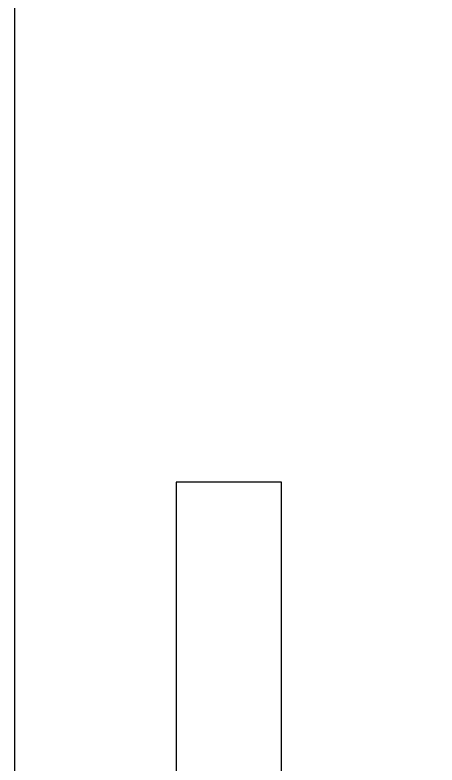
# Model space of a CAD drawing. Extents: x -1020 to 856, y -646 to 1108.
# Drawn here: x 328.5 to 341.33, y 727.91 to 750.69 of the extents above; entities that cross this region are included whole.
import ezdxf

# ---------------------------------------------------------------- set-up
doc = ezdxf.new("R2010")
doc.units = 0
doc.header["$MEASUREMENT"] = 0
doc.layers.add('LAYER_1', color=7, linetype='CONTINUOUS')

msp = doc.modelspace()

# ---------------------------------------------------------------- linework, layer by layer
at = {"layer": 'LAYER_1', "color": 250}
for points, knots in [([(581.5, 670), (581.5, 670), (581.5, 793), (581.5, 793), (581.5, 793), (581.5, 795.761), (579.261, 798), (576.5, 798), (576.5, 798), (576.5, 798), (333.5, 798), (333.5, 798), (333.5, 798), (330.739, 798), (328.5, 795.761), (328.5, 793), (328.5, 793), (328.5, 793), (328.5, 670), (328.5, 670), (328.5, 670), (328.5, 667.239), (330.739, 665), (333.5, 665), (333.5, 665), (333.5, 665), (576.5, 665), (576.5, 665), (576.5, 665), (579.261, 665), (581.5, 667.239), (581.5, 670)], [0, 0, 0, 0, 0.125, 0.125, 0.125, 0.125, 0.25, 0.25, 0.25, 0.25, 0.375, 0.375, 0.375, 0.375, 0.5, 0.5, 0.5, 0.5, 0.625, 0.625, 0.625, 0.625, 0.75, 0.75, 0.75, 0.75, 0.875, 0.875, 0.875, 0.875, 1, 1, 1, 1]), ([(333.4, 726.5), (333.4, 726.5), (333.4, 736.5), (333.4, 736.5), (333.4, 736.5), (333.4, 736.5), (336.6, 736.5), (336.6, 736.5), (336.6, 736.5), (336.6, 736.5), (336.6, 726.5), (336.6, 726.5), (336.6, 726.5), (336.6, 726.5), (333.4, 726.5), (333.4, 726.5)], [0, 0, 0, 0, 0.25, 0.25, 0.25, 0.25, 0.5, 0.5, 0.5, 0.5, 0.75, 0.75, 0.75, 0.75, 1, 1, 1, 1])]:
    msp.add_open_spline(points, degree=3, knots=knots, dxfattribs=at)

doc.saveas('drawing.dxf')
